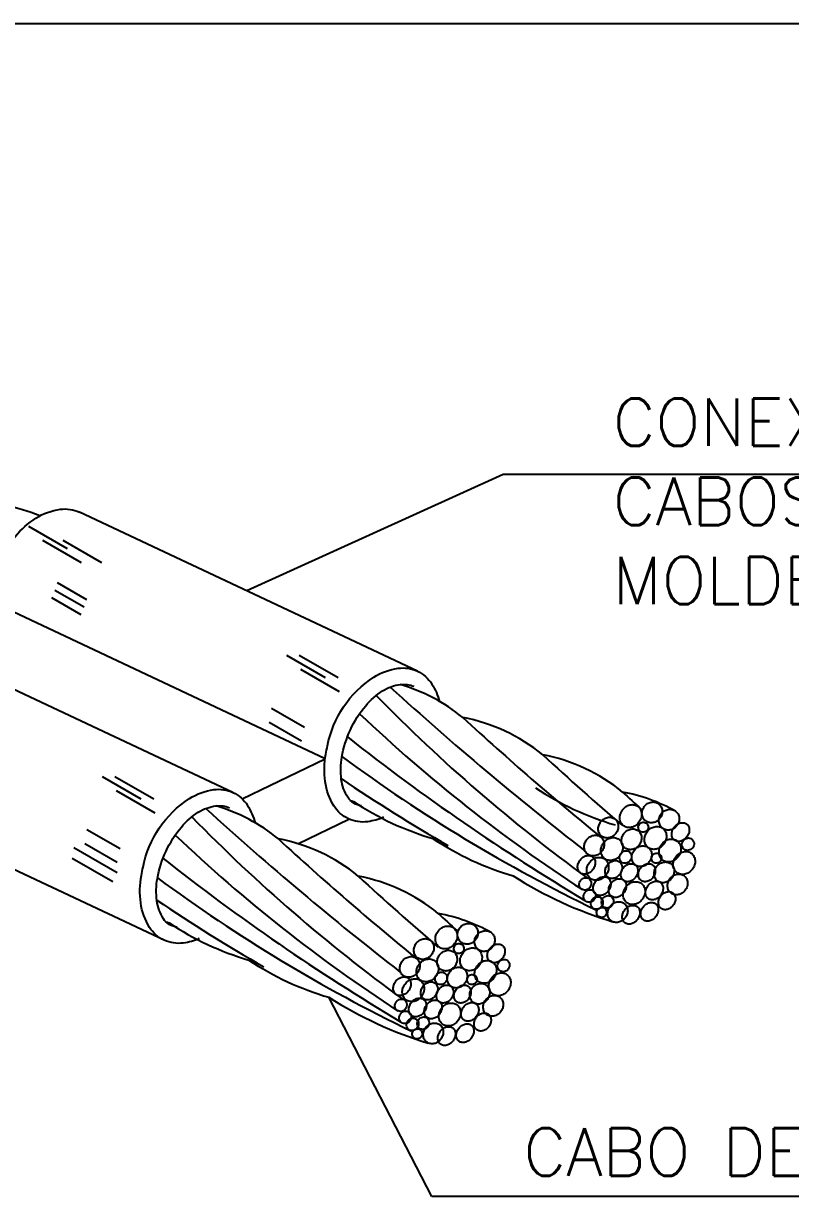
# Model space of a CAD drawing. Header units: millimetres. Extents: x 0 to 114, y 0 to 82.
# Drawn here: x 57.987 to 60.572, y 10.372 to 14.325 of the extents above; entities that cross this region are included whole.
import ezdxf
from ezdxf.enums import TextEntityAlignment as Align

# ---------------------------------------------------------------- set-up
doc = ezdxf.new("R2010")
doc.units = ezdxf.units.MM
for name, color, linetype in [('AUXI-1', 1, 'Continuous'), ('AUXI-2', 2, 'Continuous'), ('CAR-01', 252, 'Continuous'), ('INC-DETALHE-TXT', 7, 'Continuous')]:
    doc.layers.add(name, color=color, linetype=linetype)
doc.styles.add('ROMANS', font='ROMANS.SHX', dxfattribs={"height": 0.15})

# ---------------------------------------------------------------- blocks, each defined once
blk = doc.blocks.new('A$C5CB77C03')
at = {"layer": 'AUXI-1', "color": 252}
for points in [[(1.1179, 0.0958, -0.106529), (1.1221, 0.0909, -0.101465), (1.1241, 0.0845, -0.095039), (1.1234, 0.0778, -0.090946), (1.1203, 0.0714, -0.090946), (1.1151, 0.0666, -0.095039), (1.1087, 0.0641, -0.101465), (1.102, 0.0642, -0.106529), (1.0962, 0.0669, -0.106529), (1.092, 0.0717, -0.101465), (1.09, 0.0781, -0.095039), (1.0906, 0.0849, -0.090946), (1.0938, 0.0912, -0.090946), (1.099, 0.0961, -0.095039), (1.1053, 0.0986, -0.101465), (1.112, 0.0985, -0.106529)], [(1.0831, 0.0913, -0.112931), (1.0875, 0.0862, -0.103347), (1.0894, 0.0792, -0.092165), (1.0885, 0.0718, -0.085565), (1.0849, 0.0647, -0.085565), (1.0791, 0.0592, -0.092165), (1.0722, 0.0562, -0.103347), (1.0649, 0.0561, -0.112931), (1.0588, 0.0589, -0.112931), (1.0545, 0.064, -0.103347), (1.0525, 0.071, -0.092165), (1.0534, 0.0784, -0.085565), (1.057, 0.0855, -0.085565), (1.0629, 0.0911, -0.092165), (1.0697, 0.094, -0.103347), (1.077, 0.0941, -0.112931)], [(1.1464, 0.0835, -0.106529), (1.1507, 0.0787, -0.101465), (1.1526, 0.0723, -0.095039), (1.152, 0.0655, -0.090946), (1.1489, 0.0592, -0.090946), (1.1437, 0.0543, -0.095039), (1.1373, 0.0518, -0.101465), (1.1306, 0.0519, -0.106529), (1.1248, 0.0546, -0.106529), (1.1206, 0.0595, -0.101465), (1.1186, 0.0659, -0.095039), (1.1192, 0.0726, -0.090946), (1.1224, 0.079, -0.090946), (1.1276, 0.0838, -0.095039), (1.1339, 0.0863, -0.101465), (1.1406, 0.0862, -0.106529)], [(1.0441, 0.0703, -0.110801), (1.0481, 0.0656, -0.102767), (1.05, 0.0592, -0.09313), (1.0492, 0.0525, -0.087299), (1.046, 0.046, -0.087299), (1.0407, 0.0411, -0.09313), (1.0344, 0.0385, -0.102767), (1.0278, 0.0385, -0.110801), (1.0221, 0.041, -0.110801), (1.0181, 0.0457, -0.102767), (1.0163, 0.0521, -0.09313), (1.017, 0.0588, -0.087299), (1.0203, 0.0653, -0.087299), (1.0255, 0.0702, -0.09313), (1.0318, 0.0728, -0.102767), (1.0385, 0.0728, -0.110801)], [(1.0973, 0.0632, -0.09978), (1.0995, 0.0608, -0.099016), (1.1006, 0.0577, -0.097954), (1.1004, 0.0544, -0.097216), (1.0989, 0.0514, -0.097216), (1.0964, 0.0492, -0.097954), (1.0933, 0.048, -0.099016), (1.09, 0.0482, -0.09978), (1.0871, 0.0496, -0.09978), (1.0849, 0.052, -0.099016), (1.0838, 0.0552, -0.097954), (1.084, 0.0585, -0.097216), (1.0855, 0.0615, -0.097216), (1.088, 0.0637, -0.097954), (1.0911, 0.0648, -0.099016), (1.0944, 0.0646, -0.09978)], [(1.1651, 0.0619, -0.122187), (1.1684, 0.058, -0.105357), (1.1697, 0.0522, -0.08792), (1.1688, 0.0462, -0.078612), (1.1656, 0.0402, -0.078612), (1.1607, 0.0355, -0.08792), (1.1552, 0.0329, -0.105357), (1.1493, 0.0326, -0.122187), (1.1446, 0.0345, -0.122187), (1.1414, 0.0385, -0.105357), (1.1401, 0.0442, -0.08792), (1.141, 0.0502, -0.078612), (1.1442, 0.0563, -0.078612), (1.149, 0.061, -0.08792), (1.1545, 0.0636, -0.105357), (1.1604, 0.0639, -0.122187)], [(1.0204, 0.0401, -0.110801), (1.0244, 0.0354, -0.102767), (1.0263, 0.029, -0.09313), (1.0255, 0.0223, -0.087299), (1.0223, 0.0158, -0.087299), (1.017, 0.0109, -0.09313), (1.0108, 0.0083, -0.102767), (1.0041, 0.0083, -0.110801), (0.9985, 0.0108, -0.110801), (0.9944, 0.0155, -0.102767), (0.9926, 0.0219, -0.09313), (0.9933, 0.0286, -0.087299), (0.9966, 0.0351, -0.087299), (1.0019, 0.04, -0.09313), (1.0081, 0.0426, -0.102767), (1.0148, 0.0426, -0.110801)], [(1.0833, 0.0507, -0.110801), (1.0873, 0.046, -0.102767), (1.0892, 0.0396, -0.09313), (1.0884, 0.0329, -0.087299), (1.0852, 0.0264, -0.087299), (1.0799, 0.0215, -0.09313), (1.0736, 0.0189, -0.102767), (1.067, 0.0189, -0.110801), (1.0613, 0.0214, -0.110801), (1.0573, 0.0261, -0.102767), (1.0555, 0.0325, -0.09313), (1.0562, 0.0392, -0.087299), (1.0595, 0.0457, -0.087299), (1.0647, 0.0506, -0.09313), (1.071, 0.0532, -0.102767), (1.0777, 0.0532, -0.110801)], [(1.1248, 0.0546, -0.112931), (1.1291, 0.0495, -0.103347), (1.1311, 0.0425, -0.092165), (1.1302, 0.0351, -0.085565), (1.1265, 0.0279, -0.085565), (1.1207, 0.0224, -0.092165), (1.1139, 0.0195, -0.103347), (1.1066, 0.0194, -0.112931), (1.1004, 0.0221, -0.112931), (1.0961, 0.0273, -0.103347), (1.0942, 0.0343, -0.092165), (1.095, 0.0417, -0.085565), (1.0987, 0.0488, -0.085565), (1.1045, 0.0543, -0.092165), (1.1114, 0.0572, -0.103347), (1.1187, 0.0573, -0.112931)], [(1.0513, 0.0359, -0.112931), (1.0556, 0.0307, -0.103347), (1.0576, 0.0237, -0.092165), (1.0567, 0.0163, -0.085565), (1.0531, 0.0092, -0.085565), (1.0472, 0.0037, -0.092165), (1.0404, 0.0007, -0.103347), (1.0331, 0.0007, -0.112931), (1.0269, 0.0034, -0.112931), (1.0226, 0.0085, -0.103347), (1.0207, 0.0155, -0.092165), (1.0215, 0.0229, -0.085565), (1.0252, 0.0301, -0.085565), (1.031, 0.0356, -0.092165), (1.0379, 0.0385, -0.103347), (1.0452, 0.0386, -0.112931)], [(1.1004, 0.0221, -0.110801), (1.1045, 0.0174, -0.102767), (1.1063, 0.011, -0.09313), (1.1056, 0.0043, -0.087299), (1.1023, -0.0021, -0.087299), (1.097, -0.0071, -0.09313), (1.0908, -0.0097, -0.102767), (1.0841, -0.0097, -0.110801), (1.0785, -0.0072, -0.110801), (1.0745, -0.0025, -0.102767), (1.0726, 0.0039, -0.09313), (1.0734, 0.0107, -0.087299), (1.0766, 0.0171, -0.087299), (1.0819, 0.0221, -0.09313), (1.0881, 0.0247, -0.102767), (1.0948, 0.0247, -0.110801)], [(1.1493, 0.0334, -0.112931), (1.1536, 0.0283, -0.103347), (1.1556, 0.0213, -0.092165), (1.1547, 0.0139, -0.085565), (1.151, 0.0067, -0.085565), (1.1452, 0.0012, -0.092165), (1.1384, -0.0017, -0.103347), (1.1311, -0.0018, -0.112931), (1.1249, 0.0009, -0.112931), (1.1206, 0.006, -0.103347), (1.1187, 0.0131, -0.092165), (1.1195, 0.0205, -0.085565), (1.1232, 0.0276, -0.085565), (1.129, 0.0331, -0.092165), (1.1359, 0.036, -0.103347), (1.1432, 0.0361, -0.112931)], [(1.1739, 0.0364, -0.106794), (1.1764, 0.0336, -0.101551), (1.1776, 0.0297, -0.094922), (1.1773, 0.0257, -0.090713), (1.1754, 0.0219, -0.090713), (1.1723, 0.019, -0.094922), (1.1685, 0.0175, -0.101551), (1.1645, 0.0176, -0.106794), (1.161, 0.0192, -0.106794), (1.1585, 0.022, -0.101551), (1.1573, 0.0259, -0.094922), (1.1577, 0.0299, -0.090713), (1.1596, 0.0337, -0.090713), (1.1627, 0.0366, -0.094922), (1.1665, 0.0381, -0.101551), (1.1705, 0.038, -0.106794)], [(1.0066, 0.0067, -0.122187), (1.0098, 0.0028, -0.105357), (1.0112, -0.003, -0.08792), (1.0103, -0.009, -0.078612), (1.0071, -0.015, -0.078612), (1.0022, -0.0198, -0.08792), (0.9967, -0.0223, -0.105357), (0.9908, -0.0227, -0.122187), (0.9861, -0.0207, -0.122187), (0.9829, -0.0167, -0.105357), (0.9815, -0.011, -0.08792), (0.9825, -0.005, -0.078612), (0.9856, 0.001, -0.078612), (0.9905, 0.0058, -0.08792), (0.996, 0.0084, -0.105357), (1.0019, 0.0087, -0.122187)], [(1.0274, 0.0025, -0.112931), (1.0318, -0.0026, -0.103347), (1.0337, -0.0096, -0.092165), (1.0329, -0.017, -0.085565), (1.0292, -0.0242, -0.085565), (1.0234, -0.0297, -0.092165), (1.0165, -0.0326, -0.103347), (1.0092, -0.0327, -0.112931), (1.0031, -0.03, -0.112931), (0.9988, -0.0249, -0.103347), (0.9968, -0.0178, -0.092165), (0.9977, -0.0104, -0.085565), (1.0013, -0.0033, -0.085565), (1.0072, 0.0022, -0.092165), (1.014, 0.0051, -0.103347), (1.0213, 0.0052, -0.112931)], [(1.052, -0.0019, -0.120068), (1.0551, -0.0057, -0.104968), (1.0565, -0.0112, -0.088896), (1.0556, -0.017, -0.080125), (1.0526, -0.0228, -0.080125), (1.048, -0.0273, -0.088896), (1.0426, -0.0297, -0.104968), (1.037, -0.03, -0.120068), (1.0324, -0.028, -0.120068), (1.0292, -0.0242, -0.104968), (1.0279, -0.0187, -0.088896), (1.0287, -0.0129, -0.080125), (1.0317, -0.0071, -0.080125), (1.0364, -0.0026, -0.088896), (1.0417, -0.0002, -0.104968), (1.0474, 0.0001, -0.120068)], [(1.0687, 0.0148, -0.106794), (1.0712, 0.0119, -0.101551), (1.0724, 0.0081, -0.094922), (1.072, 0.0041, -0.090713), (1.0701, 0.0003, -0.090713), (1.067, -0.0026, -0.094922), (1.0632, -0.0041, -0.101551), (1.0592, -0.004, -0.106794), (1.0557, -0.0025, -0.106794), (1.0532, 0.0004, -0.101551), (1.0521, 0.0043, -0.094922), (1.0524, 0.0083, -0.090713), (1.0543, 0.0121, -0.090713), (1.0574, 0.015, -0.094922), (1.0612, 0.0165, -0.101551), (1.0652, 0.0164, -0.106794)], [(1.1194, 0.011, -0.09978), (1.1215, 0.0086, -0.099016), (1.1226, 0.0054, -0.097954), (1.1224, 0.0022, -0.097216), (1.121, -0.0008, -0.097216), (1.1185, -0.0031, -0.097954), (1.1154, -0.0042, -0.099016), (1.1121, -0.004, -0.09978), (1.1091, -0.0026, -0.09978), (1.107, -0.0002, -0.099016), (1.1059, 0.0029, -0.097954), (1.1061, 0.0062, -0.097216), (1.1075, 0.0092, -0.097216), (1.11, 0.0115, -0.097954), (1.1131, 0.0126, -0.099016), (1.1164, 0.0124, -0.09978)], [(1.1731, 0.0124, -0.112931), (1.1775, 0.0073, -0.103347), (1.1794, 0.0003, -0.092165), (1.1786, -0.0071, -0.085565), (1.1749, -0.0142, -0.085565), (1.1691, -0.0198, -0.092165), (1.1622, -0.0227, -0.103347), (1.1549, -0.0228, -0.112931), (1.1488, -0.02, -0.112931), (1.1445, -0.0149, -0.103347), (1.1425, -0.0079, -0.092165), (1.1434, -0.0005, -0.085565), (1.147, 0.0066, -0.085565), (1.1529, 0.0121, -0.092165), (1.1597, 0.0151, -0.103347), (1.167, 0.0152, -0.112931)], [(1.0785, -0.0072, -0.120068), (1.0817, -0.011, -0.104968), (1.083, -0.0165, -0.088896), (1.0822, -0.0223, -0.080125), (1.0791, -0.0281, -0.080125), (1.0745, -0.0326, -0.088896), (1.0692, -0.035, -0.104968), (1.0635, -0.0353, -0.120068), (1.0589, -0.0333, -0.120068), (1.0557, -0.0294, -0.104968), (1.0544, -0.0239, -0.088896), (1.0552, -0.0181, -0.080125), (1.0582, -0.0124, -0.080125), (1.0629, -0.0079, -0.088896), (1.0682, -0.0055, -0.104968), (1.0739, -0.0052, -0.120068)], [(1.1079, -0.0072, -0.120068), (1.1111, -0.011, -0.104968), (1.1124, -0.0165, -0.088896), (1.1116, -0.0223, -0.080125), (1.1085, -0.0281, -0.080125), (1.1039, -0.0326, -0.088896), (1.0986, -0.035, -0.104968), (1.0929, -0.0353, -0.120068), (1.0883, -0.0333, -0.120068), (1.0851, -0.0294, -0.104968), (1.0838, -0.0239, -0.088896), (1.0846, -0.0181, -0.080125), (1.0876, -0.0124, -0.080125), (1.0923, -0.0079, -0.088896), (1.0976, -0.0055, -0.104968), (1.1033, -0.0052, -0.120068)], [(1.1383, -0.005, -0.110801), (1.1423, -0.0097, -0.102767), (1.1442, -0.0161, -0.09313), (1.1434, -0.0228, -0.087299), (1.1402, -0.0293, -0.087299), (1.1349, -0.0342, -0.09313), (1.1286, -0.0368, -0.102767), (1.122, -0.0368, -0.110801), (1.1163, -0.0343, -0.110801), (1.1123, -0.0296, -0.102767), (1.1105, -0.0232, -0.09313), (1.1112, -0.0165, -0.087299), (1.1145, -0.01, -0.087299), (1.1197, -0.0051, -0.09313), (1.126, -0.0025, -0.102767), (1.1327, -0.0025, -0.110801)], [(1.0008, -0.0305, -0.106794), (1.0033, -0.0334, -0.101551), (1.0045, -0.0372, -0.094922), (1.0041, -0.0412, -0.090713), (1.0022, -0.045, -0.090713), (0.9991, -0.0479, -0.094922), (0.9954, -0.0494, -0.101551), (0.9913, -0.0493, -0.106794), (0.9879, -0.0478, -0.106794), (0.9854, -0.0449, -0.101551), (0.9842, -0.041, -0.094922), (0.9846, -0.037, -0.090713), (0.9865, -0.0332, -0.090713), (0.9896, -0.0303, -0.094922), (0.9933, -0.0288, -0.101551), (0.9974, -0.0289, -0.106794)], [(1.0327, -0.0292, -0.122187), (1.036, -0.0331, -0.105357), (1.0373, -0.0389, -0.08792), (1.0364, -0.0449, -0.078612), (1.0332, -0.0509, -0.078612), (1.0284, -0.0557, -0.08792), (1.0228, -0.0583, -0.105357), (1.017, -0.0586, -0.122187), (1.0123, -0.0566, -0.122187), (1.009, -0.0526, -0.105357), (1.0077, -0.0469, -0.08792), (1.0086, -0.0409, -0.078612), (1.0118, -0.0349, -0.078612), (1.0166, -0.0301, -0.08792), (1.0222, -0.0275, -0.105357), (1.028, -0.0272, -0.122187)], [(1.0589, -0.0325, -0.122187), (1.0621, -0.0364, -0.105357), (1.0635, -0.0421, -0.08792), (1.0625, -0.0482, -0.078612), (1.0594, -0.0542, -0.078612), (1.0545, -0.0589, -0.08792), (1.049, -0.0615, -0.105357), (1.0431, -0.0618, -0.122187), (1.0384, -0.0599, -0.122187), (1.0352, -0.0559, -0.105357), (1.0338, -0.0502, -0.08792), (1.0347, -0.0441, -0.078612), (1.0379, -0.0381, -0.078612), (1.0428, -0.0334, -0.08792), (1.0483, -0.0308, -0.105357), (1.0542, -0.0305, -0.122187)], [(1.0889, -0.0384, -0.112931), (1.0932, -0.0435, -0.103347), (1.0951, -0.0505, -0.092165), (1.0943, -0.0579, -0.085565), (1.0906, -0.0651, -0.085565), (1.0848, -0.0706, -0.092165), (1.0779, -0.0735, -0.103347), (1.0706, -0.0736, -0.112931), (1.0645, -0.0709, -0.112931), (1.0602, -0.0658, -0.103347), (1.0582, -0.0587, -0.092165), (1.0591, -0.0513, -0.085565), (1.0627, -0.0442, -0.085565), (1.0686, -0.0387, -0.092165), (1.0754, -0.0358, -0.103347), (1.0827, -0.0357, -0.112931)], [(1.1209, -0.0365, -0.122187), (1.1242, -0.0405, -0.105357), (1.1255, -0.0462, -0.08792), (1.1246, -0.0522, -0.078612), (1.1214, -0.0583, -0.078612), (1.1166, -0.063, -0.08792), (1.111, -0.0656, -0.105357), (1.1052, -0.0659, -0.122187), (1.1005, -0.0639, -0.122187), (1.0972, -0.06, -0.105357), (1.0959, -0.0542, -0.08792), (1.0968, -0.0482, -0.078612), (1.1, -0.0422, -0.078612), (1.1048, -0.0375, -0.08792), (1.1104, -0.0349, -0.105357), (1.1162, -0.0346, -0.122187)], [(1.1609, -0.0254, -0.110801), (1.1649, -0.0301, -0.102767), (1.1668, -0.0365, -0.09313), (1.166, -0.0432, -0.087299), (1.1628, -0.0497, -0.087299), (1.1575, -0.0546, -0.09313), (1.1513, -0.0572, -0.102767), (1.1446, -0.0573, -0.110801), (1.139, -0.0547, -0.110801), (1.1349, -0.05, -0.102767), (1.1331, -0.0436, -0.09313), (1.1338, -0.0369, -0.087299), (1.1371, -0.0304, -0.087299), (1.1424, -0.0255, -0.09313), (1.1486, -0.0229, -0.102767), (1.1553, -0.0229, -0.110801)], [(1.0082, -0.0509, -0.106794), (1.0107, -0.0538, -0.101551), (1.0119, -0.0576, -0.094922), (1.0115, -0.0616, -0.090713), (1.0096, -0.0654, -0.090713), (1.0065, -0.0683, -0.094922), (1.0027, -0.0698, -0.101551), (0.9987, -0.0697, -0.106794), (0.9952, -0.0682, -0.106794), (0.9927, -0.0653, -0.101551), (0.9915, -0.0614, -0.094922), (0.9919, -0.0574, -0.090713), (0.9938, -0.0536, -0.090713), (0.9969, -0.0507, -0.094922), (1.0007, -0.0492, -0.101551), (1.0047, -0.0493, -0.106794)], [(1.0384, -0.0607, -0.106794), (1.0409, -0.0636, -0.101551), (1.0421, -0.0674, -0.094922), (1.0417, -0.0714, -0.090713), (1.0398, -0.0752, -0.090713), (1.0367, -0.0781, -0.094922), (1.0329, -0.0796, -0.101551), (1.0289, -0.0795, -0.106794), (1.0254, -0.0779, -0.106794), (1.0229, -0.0751, -0.101551), (1.0218, -0.0712, -0.094922), (1.0221, -0.0672, -0.090713), (1.024, -0.0634, -0.090713), (1.0271, -0.0605, -0.094922), (1.0309, -0.059, -0.101551), (1.0349, -0.0591, -0.106794)], [(1.1418, -0.0543, -0.120068), (1.145, -0.0581, -0.104968), (1.1463, -0.0636, -0.088896), (1.1455, -0.0694, -0.080125), (1.1425, -0.0752, -0.080125), (1.1378, -0.0797, -0.088896), (1.1325, -0.0821, -0.104968), (1.1268, -0.0824, -0.120068), (1.1222, -0.0804, -0.120068), (1.1191, -0.0766, -0.104968), (1.1177, -0.0711, -0.088896), (1.1186, -0.0653, -0.080125), (1.1216, -0.0595, -0.080125), (1.1263, -0.055, -0.088896), (1.1316, -0.0526, -0.104968), (1.1372, -0.0523, -0.120068)], [(1.0205, -0.0627, -0.106794), (1.023, -0.0656, -0.101551), (1.0242, -0.0694, -0.094922), (1.0238, -0.0735, -0.090713), (1.0219, -0.0773, -0.090713), (1.0188, -0.0801, -0.094922), (1.015, -0.0816, -0.101551), (1.011, -0.0816, -0.106794), (1.0076, -0.08, -0.106794), (1.0051, -0.0771, -0.101551), (1.0039, -0.0733, -0.094922), (1.0043, -0.0692, -0.090713), (1.0061, -0.0654, -0.090713), (1.0093, -0.0625, -0.094922), (1.013, -0.061, -0.101551), (1.017, -0.0611, -0.106794)], [(1.0271, -0.0804, -0.09978), (1.0293, -0.0828, -0.099016), (1.0303, -0.0859, -0.097954), (1.0301, -0.0892, -0.097216), (1.0287, -0.0922, -0.097216), (1.0262, -0.0945, -0.097954), (1.0231, -0.0956, -0.099016), (1.0198, -0.0954, -0.09978), (1.0169, -0.094, -0.09978), (1.0147, -0.0916, -0.099016), (1.0136, -0.0885, -0.097954), (1.0138, -0.0852, -0.097216), (1.0153, -0.0822, -0.097216), (1.0177, -0.0799, -0.097954), (1.0208, -0.0788, -0.099016), (1.0241, -0.079, -0.09978)], [(1.0599, -0.0719, -0.110801), (1.0639, -0.0766, -0.102767), (1.0658, -0.083, -0.09313), (1.065, -0.0898, -0.087299), (1.0618, -0.0962, -0.087299), (1.0565, -0.1011, -0.09313), (1.0502, -0.1037, -0.102767), (1.0436, -0.1038, -0.110801), (1.0379, -0.1012, -0.110801), (1.0339, -0.0965, -0.102767), (1.0321, -0.0901, -0.09313), (1.0328, -0.0834, -0.087299), (1.0361, -0.077, -0.087299), (1.0413, -0.072, -0.09313), (1.0476, -0.0694, -0.102767), (1.0543, -0.0694, -0.110801)], [(1.0817, -0.0773, -0.122187), (1.085, -0.0813, -0.105357), (1.0863, -0.087, -0.08792), (1.0854, -0.0931, -0.078612), (1.0822, -0.0991, -0.078612), (1.0774, -0.1038, -0.08792), (1.0718, -0.1064, -0.105357), (1.066, -0.1067, -0.122187), (1.0613, -0.1047, -0.122187), (1.058, -0.1008, -0.105357), (1.0567, -0.095, -0.08792), (1.0576, -0.089, -0.078612), (1.0608, -0.083, -0.078612), (1.0656, -0.0783, -0.08792), (1.0712, -0.0757, -0.105357), (1.077, -0.0754, -0.122187)], [(1.1128, -0.0724, -0.122187), (1.116, -0.0764, -0.105357), (1.1174, -0.0821, -0.08792), (1.1164, -0.0882, -0.078612), (1.1133, -0.0942, -0.078612), (1.1084, -0.0989, -0.08792), (1.1029, -0.1015, -0.105357), (1.097, -0.1018, -0.122187), (1.0923, -0.0998, -0.122187), (1.0891, -0.0959, -0.105357), (1.0877, -0.0902, -0.08792), (1.0886, -0.0841, -0.078612), (1.0918, -0.0781, -0.078612), (1.0967, -0.0734, -0.08792), (1.1022, -0.0708, -0.105357), (1.1081, -0.0705, -0.122187)], [(0.7724, -0.1131, -0.112931), (0.7767, -0.1183, -0.103347), (0.7787, -0.1253, -0.092165), (0.7778, -0.1327, -0.085565), (0.7742, -0.1398, -0.085565), (0.7684, -0.1453, -0.092165), (0.7615, -0.1483, -0.103347), (0.7542, -0.1483, -0.112931), (0.7481, -0.1456, -0.112931), (0.7438, -0.1405, -0.103347), (0.7418, -0.1335, -0.092165), (0.7427, -0.1261, -0.085565), (0.7463, -0.1189, -0.085565), (0.7521, -0.1134, -0.092165), (0.759, -0.1105, -0.103347), (0.7663, -0.1104, -0.112931)], [(0.8072, -0.1087, -0.106529), (0.8114, -0.1136, -0.101465), (0.8133, -0.12, -0.095039), (0.8127, -0.1267, -0.090946), (0.8096, -0.1331, -0.090946), (0.8044, -0.1379, -0.095039), (0.798, -0.1404, -0.101465), (0.7913, -0.1403, -0.106529), (0.7855, -0.1376, -0.106529), (0.7813, -0.1328, -0.101465), (0.7793, -0.1264, -0.095039), (0.7799, -0.1196, -0.090946), (0.7831, -0.1132, -0.090946), (0.7883, -0.1084, -0.095039), (0.7946, -0.1059, -0.101465), (0.8013, -0.106, -0.106529)], [(0.8357, -0.121, -0.106529), (0.8399, -0.1258, -0.101465), (0.8419, -0.1322, -0.095039), (0.8413, -0.139, -0.090946), (0.8381, -0.1453, -0.090946), (0.8329, -0.1502, -0.095039), (0.8266, -0.1527, -0.101465), (0.8199, -0.1525, -0.106529), (0.8141, -0.1499, -0.106529), (0.8099, -0.145, -0.101465), (0.8079, -0.1386, -0.095039), (0.8085, -0.1318, -0.090946), (0.8117, -0.1255, -0.090946), (0.8169, -0.1207, -0.095039), (0.8232, -0.1182, -0.101465), (0.8299, -0.1183, -0.106529)], [(0.7334, -0.1342, -0.110801), (0.7374, -0.1389, -0.102767), (0.7392, -0.1453, -0.09313), (0.7385, -0.152, -0.087299), (0.7352, -0.1585, -0.087299), (0.73, -0.1634, -0.09313), (0.7237, -0.166, -0.102767), (0.7171, -0.166, -0.110801), (0.7114, -0.1635, -0.110801), (0.7074, -0.1588, -0.102767), (0.7056, -0.1524, -0.09313), (0.7063, -0.1457, -0.087299), (0.7096, -0.1392, -0.087299), (0.7148, -0.1343, -0.09313), (0.7211, -0.1317, -0.102767), (0.7277, -0.1317, -0.110801)], [(0.7726, -0.1538, -0.110801), (0.7766, -0.1585, -0.102767), (0.7784, -0.1649, -0.09313), (0.7777, -0.1716, -0.087299), (0.7744, -0.1781, -0.087299), (0.7692, -0.183, -0.09313), (0.7629, -0.1856, -0.102767), (0.7563, -0.1856, -0.110801), (0.7506, -0.1831, -0.110801), (0.7466, -0.1784, -0.102767), (0.7448, -0.172, -0.09313), (0.7455, -0.1653, -0.087299), (0.7488, -0.1588, -0.087299), (0.754, -0.1539, -0.09313), (0.7603, -0.1513, -0.102767), (0.7669, -0.1513, -0.110801)], [(0.7866, -0.1413, -0.09978), (0.7888, -0.1437, -0.099016), (0.7898, -0.1468, -0.097954), (0.7896, -0.1501, -0.097216), (0.7882, -0.1531, -0.097216), (0.7857, -0.1553, -0.097954), (0.7826, -0.1565, -0.099016), (0.7793, -0.1563, -0.09978), (0.7764, -0.1549, -0.09978), (0.7742, -0.1524, -0.099016), (0.7731, -0.1493, -0.097954), (0.7733, -0.146, -0.097216), (0.7748, -0.143, -0.097216), (0.7772, -0.1408, -0.097954), (0.7803, -0.1397, -0.099016), (0.7836, -0.1399, -0.09978)], [(0.8141, -0.1499, -0.112931), (0.8184, -0.155, -0.103347), (0.8204, -0.162, -0.092165), (0.8195, -0.1694, -0.085565), (0.8158, -0.1765, -0.085565), (0.81, -0.1821, -0.092165), (0.8031, -0.185, -0.103347), (0.7958, -0.1851, -0.112931), (0.7897, -0.1823, -0.112931), (0.7854, -0.1772, -0.103347), (0.7834, -0.1702, -0.092165), (0.7843, -0.1628, -0.085565), (0.788, -0.1557, -0.085565), (0.7938, -0.1502, -0.092165), (0.8006, -0.1472, -0.103347), (0.8079, -0.1472, -0.112931)], [(0.8544, -0.1426, -0.122187), (0.8576, -0.1465, -0.105357), (0.859, -0.1523, -0.08792), (0.8581, -0.1583, -0.078612), (0.8549, -0.1643, -0.078612), (0.85, -0.169, -0.08792), (0.8445, -0.1716, -0.105357), (0.8386, -0.1719, -0.122187), (0.8339, -0.17, -0.122187), (0.8307, -0.166, -0.105357), (0.8293, -0.1603, -0.08792), (0.8303, -0.1542, -0.078612), (0.8334, -0.1482, -0.078612), (0.8383, -0.1435, -0.08792), (0.8438, -0.1409, -0.105357), (0.8497, -0.1406, -0.122187)], [(0.7097, -0.1644, -0.110801), (0.7137, -0.1691, -0.102767), (0.7156, -0.1755, -0.09313), (0.7148, -0.1822, -0.087299), (0.7116, -0.1887, -0.087299), (0.7063, -0.1936, -0.09313), (0.7, -0.1962, -0.102767), (0.6934, -0.1962, -0.110801), (0.6877, -0.1937, -0.110801), (0.6837, -0.189, -0.102767), (0.6819, -0.1826, -0.09313), (0.6826, -0.1759, -0.087299), (0.6859, -0.1694, -0.087299), (0.6911, -0.1645, -0.09313), (0.6974, -0.1619, -0.102767), (0.7041, -0.1619, -0.110801)], [(0.7406, -0.1686, -0.112931), (0.7449, -0.1737, -0.103347), (0.7469, -0.1808, -0.092165), (0.746, -0.1882, -0.085565), (0.7423, -0.1953, -0.085565), (0.7365, -0.2008, -0.092165), (0.7296, -0.2037, -0.103347), (0.7223, -0.2038, -0.112931), (0.7162, -0.2011, -0.112931), (0.7119, -0.196, -0.103347), (0.7099, -0.189, -0.092165), (0.7108, -0.1816, -0.085565), (0.7145, -0.1744, -0.085565), (0.7203, -0.1689, -0.092165), (0.7272, -0.166, -0.103347), (0.7345, -0.1659, -0.112931)], [(0.8386, -0.1711, -0.112931), (0.8429, -0.1762, -0.103347), (0.8449, -0.1832, -0.092165), (0.844, -0.1906, -0.085565), (0.8403, -0.1978, -0.085565), (0.8345, -0.2033, -0.092165), (0.8276, -0.2062, -0.103347), (0.8203, -0.2063, -0.112931), (0.8142, -0.2036, -0.112931), (0.8099, -0.1985, -0.103347), (0.8079, -0.1914, -0.092165), (0.8088, -0.184, -0.085565), (0.8125, -0.1769, -0.085565), (0.8183, -0.1714, -0.092165), (0.8251, -0.1685, -0.103347), (0.8324, -0.1684, -0.112931)], [(0.8632, -0.168, -0.106794), (0.8657, -0.1709, -0.101551), (0.8669, -0.1748, -0.094922), (0.8665, -0.1788, -0.090713), (0.8647, -0.1826, -0.090713), (0.8615, -0.1855, -0.094922), (0.8578, -0.187, -0.101551), (0.8538, -0.1869, -0.106794), (0.8503, -0.1853, -0.106794), (0.8478, -0.1824, -0.101551), (0.8466, -0.1786, -0.094922), (0.847, -0.1746, -0.090713), (0.8489, -0.1708, -0.090713), (0.852, -0.1679, -0.094922), (0.8558, -0.1664, -0.101551), (0.8598, -0.1665, -0.106794)], [(0.6959, -0.1978, -0.122187), (0.6991, -0.2017, -0.105357), (0.7005, -0.2075, -0.08792), (0.6996, -0.2135, -0.078612), (0.6964, -0.2195, -0.078612), (0.6915, -0.2242, -0.08792), (0.686, -0.2268, -0.105357), (0.6801, -0.2272, -0.122187), (0.6754, -0.2252, -0.122187), (0.6722, -0.2212, -0.105357), (0.6708, -0.2155, -0.08792), (0.6718, -0.2095, -0.078612), (0.6749, -0.2034, -0.078612), (0.6798, -0.1987, -0.08792), (0.6853, -0.1961, -0.105357), (0.6912, -0.1958, -0.122187)], [(0.758, -0.1897, -0.106794), (0.7605, -0.1925, -0.101551), (0.7617, -0.1964, -0.094922), (0.7613, -0.2004, -0.090713), (0.7594, -0.2042, -0.090713), (0.7563, -0.2071, -0.094922), (0.7525, -0.2086, -0.101551), (0.7485, -0.2085, -0.106794), (0.745, -0.2069, -0.106794), (0.7425, -0.2041, -0.101551), (0.7413, -0.2002, -0.094922), (0.7417, -0.1962, -0.090713), (0.7436, -0.1924, -0.090713), (0.7467, -0.1895, -0.094922), (0.7505, -0.188, -0.101551), (0.7545, -0.1881, -0.106794)], [(0.7897, -0.1823, -0.110801), (0.7937, -0.1871, -0.102767), (0.7956, -0.1934, -0.09313), (0.7949, -0.2002, -0.087299), (0.7916, -0.2066, -0.087299), (0.7863, -0.2116, -0.09313), (0.7801, -0.2142, -0.102767), (0.7734, -0.2142, -0.110801), (0.7678, -0.2117, -0.110801), (0.7638, -0.2069, -0.102767), (0.7619, -0.2006, -0.09313), (0.7626, -0.1938, -0.087299), (0.7659, -0.1874, -0.087299), (0.7712, -0.1824, -0.09313), (0.7774, -0.1798, -0.102767), (0.7841, -0.1798, -0.110801)], [(0.8086, -0.1935, -0.09978), (0.8108, -0.1959, -0.099016), (0.8119, -0.199, -0.097954), (0.8117, -0.2023, -0.097216), (0.8102, -0.2053, -0.097216), (0.8078, -0.2076, -0.097954), (0.8047, -0.2087, -0.099016), (0.8014, -0.2085, -0.09978), (0.7984, -0.2071, -0.09978), (0.7962, -0.2047, -0.099016), (0.7952, -0.2016, -0.097954), (0.7954, -0.1983, -0.097216), (0.7968, -0.1953, -0.097216), (0.7993, -0.193, -0.097954), (0.8024, -0.1919, -0.099016), (0.8057, -0.1921, -0.09978)], [(0.8624, -0.1921, -0.112931), (0.8668, -0.1972, -0.103347), (0.8687, -0.2042, -0.092165), (0.8678, -0.2116, -0.085565), (0.8642, -0.2187, -0.085565), (0.8584, -0.2242, -0.092165), (0.8515, -0.2272, -0.103347), (0.8442, -0.2273, -0.112931), (0.8381, -0.2245, -0.112931), (0.8338, -0.2194, -0.103347), (0.8318, -0.2124, -0.092165), (0.8327, -0.205, -0.085565), (0.8363, -0.1979, -0.085565), (0.8422, -0.1923, -0.092165), (0.849, -0.1894, -0.103347), (0.8563, -0.1893, -0.112931)], [(0.7167, -0.202, -0.112931), (0.7211, -0.2071, -0.103347), (0.723, -0.2141, -0.092165), (0.7221, -0.2215, -0.085565), (0.7185, -0.2287, -0.085565), (0.7127, -0.2342, -0.092165), (0.7058, -0.2371, -0.103347), (0.6985, -0.2372, -0.112931), (0.6924, -0.2345, -0.112931), (0.6881, -0.2294, -0.103347), (0.6861, -0.2223, -0.092165), (0.687, -0.2149, -0.085565), (0.6906, -0.2078, -0.085565), (0.6965, -0.2023, -0.092165), (0.7033, -0.1994, -0.103347), (0.7106, -0.1993, -0.112931)], [(0.7412, -0.2064, -0.120068), (0.7444, -0.2102, -0.104968), (0.7458, -0.2157, -0.088896), (0.7449, -0.2215, -0.080125), (0.7419, -0.2273, -0.080125), (0.7372, -0.2318, -0.088896), (0.7319, -0.2342, -0.104968), (0.7262, -0.2345, -0.120068), (0.7217, -0.2325, -0.120068), (0.7185, -0.2287, -0.104968), (0.7171, -0.2231, -0.088896), (0.718, -0.2174, -0.080125), (0.721, -0.2116, -0.080125), (0.7257, -0.2071, -0.088896), (0.731, -0.2047, -0.104968), (0.7367, -0.2044, -0.120068)], [(0.7678, -0.2117, -0.120068), (0.7709, -0.2155, -0.104968), (0.7723, -0.221, -0.088896), (0.7714, -0.2268, -0.080125), (0.7684, -0.2325, -0.080125), (0.7638, -0.237, -0.088896), (0.7584, -0.2395, -0.104968), (0.7528, -0.2397, -0.120068), (0.7482, -0.2378, -0.120068), (0.745, -0.2339, -0.104968), (0.7437, -0.2284, -0.088896), (0.7445, -0.2226, -0.080125), (0.7475, -0.2169, -0.080125), (0.7522, -0.2124, -0.088896), (0.7575, -0.2099, -0.104968), (0.7632, -0.2097, -0.120068)], [(0.7972, -0.2117, -0.120068), (0.8003, -0.2155, -0.104968), (0.8017, -0.221, -0.088896), (0.8008, -0.2268, -0.080125), (0.7978, -0.2325, -0.080125), (0.7932, -0.237, -0.088896), (0.7878, -0.2395, -0.104968), (0.7822, -0.2397, -0.120068), (0.7776, -0.2378, -0.120068), (0.7744, -0.2339, -0.104968), (0.7731, -0.2284, -0.088896), (0.7739, -0.2226, -0.080125), (0.7769, -0.2169, -0.080125), (0.7816, -0.2124, -0.088896), (0.7869, -0.2099, -0.104968), (0.7926, -0.2097, -0.120068)], [(0.8276, -0.2095, -0.110801), (0.8316, -0.2142, -0.102767), (0.8334, -0.2206, -0.09313), (0.8327, -0.2273, -0.087299), (0.8294, -0.2338, -0.087299), (0.8242, -0.2387, -0.09313), (0.8179, -0.2413, -0.102767), (0.8113, -0.2413, -0.110801), (0.8056, -0.2388, -0.110801), (0.8016, -0.2341, -0.102767), (0.7998, -0.2277, -0.09313), (0.8005, -0.221, -0.087299), (0.8038, -0.2145, -0.087299), (0.809, -0.2096, -0.09313), (0.8153, -0.207, -0.102767), (0.8219, -0.207, -0.110801)], [(0.6901, -0.235, -0.106794), (0.6926, -0.2378, -0.101551), (0.6938, -0.2417, -0.094922), (0.6934, -0.2457, -0.090713), (0.6915, -0.2495, -0.090713), (0.6884, -0.2524, -0.094922), (0.6846, -0.2539, -0.101551), (0.6806, -0.2538, -0.106794), (0.6772, -0.2522, -0.106794), (0.6747, -0.2494, -0.101551), (0.6735, -0.2455, -0.094922), (0.6738, -0.2415, -0.090713), (0.6757, -0.2377, -0.090713), (0.6789, -0.2348, -0.094922), (0.6826, -0.2333, -0.101551), (0.6866, -0.2334, -0.106794)], [(0.722, -0.2337, -0.122187), (0.7253, -0.2376, -0.105357), (0.7266, -0.2434, -0.08792), (0.7257, -0.2494, -0.078612), (0.7225, -0.2554, -0.078612), (0.7176, -0.2602, -0.08792), (0.7121, -0.2627, -0.105357), (0.7062, -0.2631, -0.122187), (0.7015, -0.2611, -0.122187), (0.6983, -0.2571, -0.105357), (0.697, -0.2514, -0.08792), (0.6979, -0.2454, -0.078612), (0.7011, -0.2394, -0.078612), (0.7059, -0.2346, -0.08792), (0.7114, -0.232, -0.105357), (0.7173, -0.2317, -0.122187)], [(0.7482, -0.237, -0.122187), (0.7514, -0.2409, -0.105357), (0.7528, -0.2466, -0.08792), (0.7518, -0.2527, -0.078612), (0.7486, -0.2587, -0.078612), (0.7438, -0.2634, -0.08792), (0.7383, -0.266, -0.105357), (0.7324, -0.2663, -0.122187), (0.7277, -0.2643, -0.122187), (0.7244, -0.2604, -0.105357), (0.7231, -0.2547, -0.08792), (0.724, -0.2486, -0.078612), (0.7272, -0.2426, -0.078612), (0.7321, -0.2379, -0.08792), (0.7376, -0.2353, -0.105357), (0.7435, -0.235, -0.122187)], [(0.8502, -0.2299, -0.110801), (0.8542, -0.2346, -0.102767), (0.8561, -0.241, -0.09313), (0.8553, -0.2477, -0.087299), (0.8521, -0.2542, -0.087299), (0.8468, -0.2591, -0.09313), (0.8405, -0.2617, -0.102767), (0.8339, -0.2617, -0.110801), (0.8282, -0.2592, -0.110801), (0.8242, -0.2545, -0.102767), (0.8224, -0.2481, -0.09313), (0.8231, -0.2414, -0.087299), (0.8264, -0.2349, -0.087299), (0.8316, -0.23, -0.09313), (0.8379, -0.2274, -0.102767), (0.8446, -0.2274, -0.110801)], [(0.6975, -0.2554, -0.106794), (0.7, -0.2582, -0.101551), (0.7011, -0.2621, -0.094922), (0.7008, -0.2661, -0.090713), (0.6989, -0.2699, -0.090713), (0.6958, -0.2728, -0.094922), (0.692, -0.2743, -0.101551), (0.688, -0.2742, -0.106794), (0.6845, -0.2726, -0.106794), (0.682, -0.2698, -0.101551), (0.6808, -0.2659, -0.094922), (0.6812, -0.2619, -0.090713), (0.6831, -0.2581, -0.090713), (0.6862, -0.2552, -0.094922), (0.69, -0.2537, -0.101551), (0.694, -0.2538, -0.106794)], [(0.7781, -0.2429, -0.112931), (0.7825, -0.248, -0.103347), (0.7844, -0.255, -0.092165), (0.7835, -0.2624, -0.085565), (0.7799, -0.2696, -0.085565), (0.7741, -0.2751, -0.092165), (0.7672, -0.278, -0.103347), (0.7599, -0.2781, -0.112931), (0.7538, -0.2754, -0.112931), (0.7495, -0.2703, -0.103347), (0.7475, -0.2632, -0.092165), (0.7484, -0.2558, -0.085565), (0.752, -0.2487, -0.085565), (0.7579, -0.2432, -0.092165), (0.7647, -0.2403, -0.103347), (0.772, -0.2402, -0.112931)], [(0.8102, -0.241, -0.122187), (0.8135, -0.245, -0.105357), (0.8148, -0.2507, -0.08792), (0.8139, -0.2567, -0.078612), (0.8107, -0.2628, -0.078612), (0.8058, -0.2675, -0.08792), (0.8003, -0.2701, -0.105357), (0.7944, -0.2704, -0.122187), (0.7897, -0.2684, -0.122187), (0.7865, -0.2645, -0.105357), (0.7851, -0.2587, -0.08792), (0.7861, -0.2527, -0.078612), (0.7892, -0.2467, -0.078612), (0.7941, -0.242, -0.08792), (0.7996, -0.2394, -0.105357), (0.8055, -0.239, -0.122187)], [(0.8311, -0.2588, -0.120068), (0.8343, -0.2626, -0.104968), (0.8356, -0.2681, -0.088896), (0.8348, -0.2739, -0.080125), (0.8318, -0.2797, -0.080125), (0.8271, -0.2842, -0.088896), (0.8218, -0.2866, -0.104968), (0.8161, -0.2869, -0.120068), (0.8115, -0.2849, -0.120068), (0.8084, -0.2811, -0.104968), (0.807, -0.2755, -0.088896), (0.8079, -0.2698, -0.080125), (0.8109, -0.264, -0.080125), (0.8155, -0.2595, -0.088896), (0.8209, -0.2571, -0.104968), (0.8265, -0.2568, -0.120068)], [(0.7098, -0.2672, -0.106794), (0.7123, -0.2701, -0.101551), (0.7135, -0.2739, -0.094922), (0.7131, -0.2779, -0.090713), (0.7112, -0.2817, -0.090713), (0.7081, -0.2846, -0.094922), (0.7043, -0.2861, -0.101551), (0.7003, -0.2861, -0.106794), (0.6968, -0.2845, -0.106794), (0.6943, -0.2816, -0.101551), (0.6932, -0.2778, -0.094922), (0.6935, -0.2737, -0.090713), (0.6954, -0.2699, -0.090713), (0.6985, -0.267, -0.094922), (0.7023, -0.2655, -0.101551), (0.7063, -0.2656, -0.106794)], [(0.7277, -0.2652, -0.106794), (0.7302, -0.268, -0.101551), (0.7314, -0.2719, -0.094922), (0.731, -0.2759, -0.090713), (0.7291, -0.2797, -0.090713), (0.726, -0.2826, -0.094922), (0.7222, -0.2841, -0.101551), (0.7182, -0.284, -0.106794), (0.7147, -0.2824, -0.106794), (0.7122, -0.2796, -0.101551), (0.711, -0.2757, -0.094922), (0.7114, -0.2717, -0.090713), (0.7133, -0.2679, -0.090713), (0.7164, -0.265, -0.094922), (0.7202, -0.2635, -0.101551), (0.7242, -0.2636, -0.106794)], [(0.7492, -0.2764, -0.110801), (0.7532, -0.2811, -0.102767), (0.755, -0.2875, -0.09313), (0.7543, -0.2942, -0.087299), (0.751, -0.3007, -0.087299), (0.7458, -0.3056, -0.09313), (0.7395, -0.3082, -0.102767), (0.7329, -0.3083, -0.110801), (0.7272, -0.3057, -0.110801), (0.7232, -0.301, -0.102767), (0.7214, -0.2946, -0.09313), (0.7221, -0.2879, -0.087299), (0.7254, -0.2814, -0.087299), (0.7306, -0.2765, -0.09313), (0.7369, -0.2739, -0.102767), (0.7435, -0.2739, -0.110801)], [(0.8021, -0.2769, -0.122187), (0.8053, -0.2809, -0.105357), (0.8066, -0.2866, -0.08792), (0.8057, -0.2926, -0.078612), (0.8025, -0.2987, -0.078612), (0.7977, -0.3034, -0.08792), (0.7922, -0.306, -0.105357), (0.7863, -0.3063, -0.122187), (0.7816, -0.3043, -0.122187), (0.7783, -0.3004, -0.105357), (0.777, -0.2946, -0.08792), (0.7779, -0.2886, -0.078612), (0.7811, -0.2826, -0.078612), (0.786, -0.2779, -0.08792), (0.7915, -0.2753, -0.105357), (0.7974, -0.275, -0.122187)], [(0.7164, -0.2849, -0.09978), (0.7185, -0.2873, -0.099016), (0.7196, -0.2904, -0.097954), (0.7194, -0.2937, -0.097216), (0.718, -0.2967, -0.097216), (0.7155, -0.299, -0.097954), (0.7124, -0.3001, -0.099016), (0.7091, -0.2999, -0.09978), (0.7061, -0.2985, -0.09978), (0.704, -0.2961, -0.099016), (0.7029, -0.293, -0.097954), (0.7031, -0.2897, -0.097216), (0.7045, -0.2867, -0.097216), (0.707, -0.2844, -0.097954), (0.7101, -0.2833, -0.099016), (0.7134, -0.2835, -0.09978)], [(0.771, -0.2818, -0.122187), (0.7743, -0.2858, -0.105357), (0.7756, -0.2915, -0.08792), (0.7747, -0.2975, -0.078612), (0.7715, -0.3036, -0.078612), (0.7666, -0.3083, -0.08792), (0.7611, -0.3109, -0.105357), (0.7552, -0.3112, -0.122187), (0.7505, -0.3092, -0.122187), (0.7473, -0.3053, -0.105357), (0.746, -0.2995, -0.08792), (0.7469, -0.2935, -0.078612), (0.7501, -0.2875, -0.078612), (0.7549, -0.2828, -0.08792), (0.7604, -0.2802, -0.105357), (0.7663, -0.2799, -0.122187)]]:
    blk.add_lwpolyline(points, format="xyb", close=True, dxfattribs=at)
for centre, radius, start, end in [((-0.0408, 0.3021), 0.302, 67.3921, 79.2369), ((0.597, 0.0073), 0.302, 50.7631, 73.5732), ((2.6314, 2.2187), 2.7788, 224.2863, 233.9824), ((4.2687, 4.2385), 5.3433, 227.602, 232.1956), ((2.4112, 2.1374), 2.6078, 226.4407, 236.9635), ((4.4033, 4.1757), 5.3433, 227.4213, 230.7377), ((0.7316, -0.0554), 0.302, 50.7631, 79.2369), ((2.8934, 3.1237), 3.7132, 231.7295, 239.2317), ((0.8662, -0.1182), 0.302, 50.7631, 79.2369), ((4.5379, 4.1129), 5.3433, 227.4213, 229.3478), ((2.189, 2.352), 2.7042, 233.5988, 244.2029), ((2.2334, 2.575), 2.943, 235.8917, 240.0279), ((1.1821, 0.5301), 0.4895, 236.2734, 253.7266), ((0.8755, 0.507), 0.4895, 236.2734, 253.7266), ((4.6725, 4.0502), 5.3433, 227.4213, 227.8793), ((1.0008, -0.181), 0.302, 61.1632, 79.2369), ((3.9579, 4.034), 5.3433, 227.602, 232.1956), ((0.2863, -0.1972), 0.302, 50.7631, 73.5732), ((2.3207, 2.0142), 2.7788, 224.2863, 233.9824), ((2.1005, 1.9329), 2.6078, 226.4407, 236.9635), ((0.4209, -0.2599), 0.302, 50.7631, 79.2369), ((4.0925, 3.9712), 5.3433, 227.4213, 230.7377), ((1.0101, 0.4442), 0.4895, 236.2734, 253.7266), ((2.5826, 2.9192), 3.7132, 231.7295, 239.2317), ((1.8783, 2.1475), 2.7042, 233.5988, 244.2029), ((4.2271, 3.9084), 5.3433, 227.4213, 229.3478), ((0.5555, -0.3227), 0.302, 50.7631, 79.2369), ((1.2401, 0.5509), 0.6835, 237.5134, 253.0335), ((1.9227, 2.3705), 2.943, 235.8917, 240.0279), ((0.6901, -0.3855), 0.302, 61.1632, 79.2369), ((4.3618, 3.8457), 5.3433, 227.4213, 227.8793), ((0.5648, 0.3025), 0.4895, 236.2734, 253.7266), ((0.6994, 0.2397), 0.4895, 236.2734, 253.7266), ((0.9293, 0.3464), 0.6835, 237.5134, 253.0335)]:
    blk.add_arc(centre, radius, start, end, dxfattribs=at)
at = {"layer": 'AUXI-2', "color": 7}
for p, q in [((0.7114, 0.3194), (0.1421, 0.5872)), ((0.1221, 0.5253), (0.0568, 0.563)), ((0.1456, 0.5018), (0.0803, 0.5395)), ((0.1796, 0.5018), (0.1143, 0.5395)), ((0.1498, 0.427), (0.1003, 0.4555)), ((0.1546, 0.4396), (0.105, 0.4682)), ((0.5559, 0.1719), (-0.0135, 0.4398)), ((0.1451, 0.4144), (0.0956, 0.4429)), ((0.4007, 0.1149), (-0.1513, 0.3746)), ((0.5569, 0.3081), (0.4917, 0.3458)), ((0.5778, 0.3081), (0.5125, 0.3458)), ((0.5805, 0.2846), (0.5152, 0.3223)), ((0.5214, 0.2244), (0.4654, 0.2567)), ((0.5163, 0.2016), (0.4618, 0.2331)), ((0.608, 0.1971), (0.608, 0.1971)), ((0.4162, 0.1043), (0.5559, 0.1719)), ((0.2462, 0.1036), (0.1809, 0.1413)), ((0.2671, 0.1036), (0.2018, 0.1413)), ((0.2847, -0.1339), (-0.2847, 0.1339)), ((0.2697, 0.0801), (0.2044, 0.1178)), ((0.5102, 0.0285), (0.5962, 0.0702)), ((0.2107, 0.0199), (0.1547, 0.0522)), ((0.2056, -0.0206), (0.1327, 0.0215)), ((0.2056, -0.0029), (0.1511, 0.0286)), ((0.198, -0.0359), (0.1296, 0.0036))]:
    blk.add_line(p, q, dxfattribs=at)
for points in [[(-0.0097, 0.438, -0.356766), (-0.0123, 0.4473, -0.064918), (0.0044, 0.5, -0.064918), (0.034, 0.5466, -0.077736), (0.0687, 0.5771, -0.107176), (0.1097, 0.5921, -0.144516), (0.1421, 0.5872)], [(0.56, 0.1934, -0.205457), (0.6381, 0.3092, -0.107176), (0.6791, 0.3242, -0.144516), (0.7114, 0.3194, -0.144516)], [(0.7114, 0.3194, -0.144516), (0.7359, 0.2977, -0.079371), (0.7486, 0.2678, -0.077736)], [(0.6174, 0.0927, -0.237244), (0.5942, 0.1068, -0.107176), (0.5833, 0.1369, -0.077736), (0.5841, 0.1746, -0.064918), (0.5986, 0.2205, -0.064918), (0.6244, 0.2611, -0.077736), (0.6528, 0.286, -0.107176), (0.6829, 0.297, -0.109275), (0.7057, 0.2938)], [(0.6546, 0.0732, -0.068053), (0.6277, 0.0657, -0.144516), (0.5954, 0.0706, -0.144516), (0.5709, 0.0922, -0.107176), (0.5561, 0.1333, -0.077736), (0.5571, 0.1795, -0.016711), (0.56, 0.1934, -0.064918)], [(0.2493, -0.0111, -0.205457), (0.3274, 0.1047, -0.107176), (0.3684, 0.1197, -0.144516), (0.4007, 0.1149, -0.144516)], [(0.4007, 0.1149, -0.144516), (0.4252, 0.0932, -0.079371), (0.4379, 0.0633, -0.077736)], [(0.3067, -0.1118, -0.237244), (0.2834, -0.0977, -0.107176), (0.2725, -0.0676, -0.077736), (0.2734, -0.0299, -0.064918), (0.2879, 0.016, -0.064918), (0.3137, 0.0566, -0.077736), (0.3421, 0.0815, -0.107176), (0.3721, 0.0925, -0.109275), (0.395, 0.0893)], [(0.3439, -0.1313, -0.068053), (0.317, -0.1388, -0.144516), (0.2847, -0.1339, -0.144516), (0.2602, -0.1123, -0.107176), (0.2453, -0.0712, -0.077736), (0.2463, -0.025, -0.016711), (0.2493, -0.0111, -0.064918)]]:
    blk.add_lwpolyline(points, format="xyb", dxfattribs=at)
for centre in [(0.7409, 0.5698), (0.4302, 0.3653)]:
    blk.add_arc(centre, 0.4895, 253.0573, 253.7266, dxfattribs=at)
at = {"layer": 'INC-DETALHE-TXT', "color": 8}
for p, q in [((0.8561, 0.6507), (0.4242, 0.4545)), ((3.2472, 0.6507), (0.8561, 0.6507)), ((0.7359, -0.5659), (0.5623, -0.2301)), ((2.6439, -0.5659), (0.7359, -0.5659))]:
    blk.add_line(p, q, dxfattribs=at)
at = {"layer": 'INC-DETALHE-TXT', "style": 'ROMANS'}
blk.add_text('CABO DE COBRE NU 35mm²', height=0.08, rotation=360, dxfattribs=at).set_placement((0.8902, -0.4908), align=Align.MIDDLE_LEFT)
at = {"layer": 'INC-DETALHE-TXT', "insert": (1.0408, 0.7788), "char_height": 0.08, "width": 2.244318, "attachment_point": 1, "style": 'ROMANS'}
blk.add_mtext('CONEXÃO PARALELA SOBREPOSTA DE CABOS HORIZONTAIS 35mm² - MOLDE PTC Y4Y4', dxfattribs=at)

msp = doc.modelspace()

# ---------------------------------------------------------------- linework, layer by layer
at = {"layer": 'CAR-01'}
msp.add_line((45.3, 14.325), (77.1204, 14.325), dxfattribs=at)

# ---------------------------------------------------------------- block references
at = {"color": 7, "xscale": 2, "yscale": 2, "zscale": 2}
msp.add_blockref('A$C5CB77C03', (57.8919, 11.5036), dxfattribs=at)

doc.saveas('drawing.dxf')
